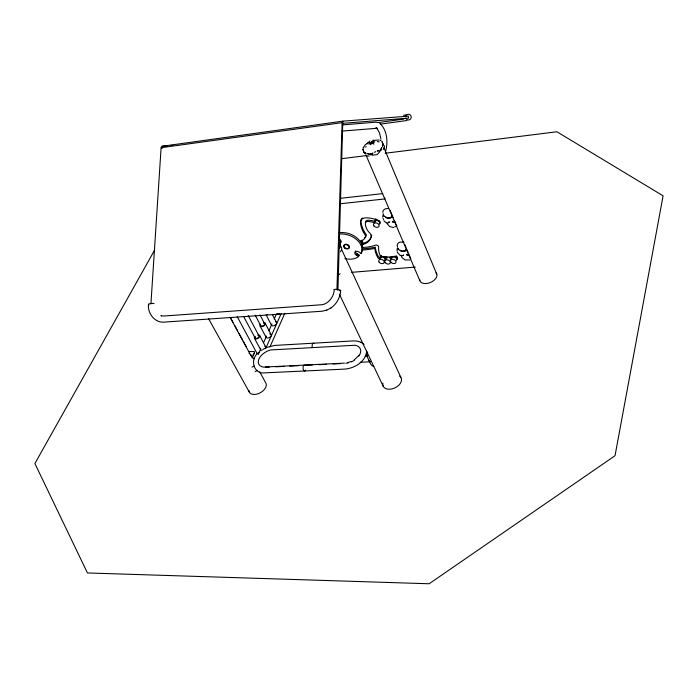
<?xml version="1.0" encoding="UTF-8"?>
<svg xmlns="http://www.w3.org/2000/svg" width="698" height="698" viewBox="0 0 698 698"><rect width="100%" height="100%" fill="white"/><g stroke="black" fill="none" stroke-linecap="round" stroke-linejoin="round"><path stroke-width="1.05" d="M370.961 153.935L370.368 154.947M339.673 244.789L340.319 245.356M336.933 289.783L342.116 122.647L161.107 147.714L150.916 304.031M337.937 290.246L342.805 121.155L161.962 146.292L162.224 148.308L161.107 147.714M365.883 222.217L366.005 221.1A3.542 2.53 22 0 1 368.649 220.228A31.105 21.917 21.7 0 1 375.219 221.441M366.659 351.181C365.717 361.669 354.645 368.291 344.96 369.094L265.38 372.828C253.008 374.809 249.334 358.135 259.194 352.176M400.102 250.285C402.144 252.92 410.45 249.57 401.437 251.123L398.427 249.395L397.72 247.903A6.195 4.371 20.3 0 0 397.302 251.271M334.211 289.504C334.098 297.06 327.894 304.52 321.028 304.79L163.882 316.011L160.88 315.766L161.351 315.81M340.65 290.516C340.258 297.427 336.654 304.005 330.965 307.958M252.833 355.16L254.325 353.232L254.43 351.6L248.837 351.504M370.682 144.739L371.528 141.912L372.828 141.24M370.751 144.076L371.868 141.572M367.148 353.153L367.61 352.176L366.912 354.444L367.165 356.608L370.708 364.182L372.174 365.883L373.858 366.302M385.514 151.614C388.254 142.313 387.277 129.959 379.651 123.171M392.546 216.066L392.285 215.464L392.546 216.066L391.229 217.523L387.137 217.994L383.734 215.857M371.493 235.366L371.641 234.982A7.312 5.174 22.1 0 1 371.458 236.421A18.227 12.904 22.5 0 1 363.091 243.34L362.288 243.497L362.506 244.047M355.457 250.948A2.871 1.998 22.1 0 0 357.315 253.889L359.13 255.084L358.554 256.506L356.739 255.32A2.871 1.998 22.1 0 1 354.994 252.144A2.871 1.998 22.1 0 1 358.964 251.987L361.075 253.365L362.262 250.704A16.787 11.735 22.6 0 0 356.233 237.372A16.787 11.735 22.6 0 0 339.149 232.844M356.739 255.32L357.315 253.889M406.114 249.753L405.486 250.704L405.224 250.198L406.402 249.596M364.714 152.766L364.478 153.316L364.147 152.426M339.472 248.392L340.013 247.144L339.49 248.392M269.908 346.985L284.793 313.323M265.772 348.285L281.172 313.646M258.269 354.497L260.485 349.558M263.582 342.639L266.243 336.715M268.896 330.791L271.993 323.872M274.209 318.934L276.417 313.995M252.135 358.083L254.325 353.232M379.869 151.641L377.086 154.668L372.243 155.131M367.096 143.971L369.861 140.979M361.075 253.365L361.686 252.126A16.804 11.735 22.6 0 0 356.469 239.466A16.804 11.735 22.6 0 0 340.502 234.013M380.454 150.192L381.823 147.54L379.948 151.161M363.597 147.261L363.065 148.212L365.124 144.931L367.89 142.758M365.639 147.261L366.101 146.432M154.694 249.98L34.9 463.551L87.433 572.953L429.139 583.764L615.034 455.724L663.1 195.824L556.917 131.765L385.104 153.263M391.124 212.724L390.854 212.035M359.086 355.308L354.279 359.828M257.562 370.28L255.215 371.615M383.289 149.477L384.354 147.653L384.362 145.62M340.493 251.699L341.654 249.709L341.497 246.822M340.345 245.408L340.607 246.385M383.028 143.989L381.963 141.546L383.289 144.826L382.757 144.617M358.545 255.625L359.13 255.084M358.554 256.506L357.969 257.047A16.804 11.735 22.6 0 1 344.847 258.574M371.606 153.848L370.839 154.537L367.148 153.534L370.812 154.537M370.961 154.467L372.906 153.08L370.882 154.502L371.999 154.851M368.876 144.172L371.205 142.601L373.884 144.111M380.515 150.253L377.33 151.056L381.326 150.114L381.003 149.389M254.325 366.066L251.934 367.131M369.033 142.898L371.179 142.601L369.416 143.648M262.675 349.541L266.523 347.473L274.619 345.423L353.214 340.921C356.704 340.833 360.438 341.444 363.135 343.826M148.456 304.433C147.54 313.315 154.642 322.895 164.074 322.127L321.961 311.229L326.795 310.113M326.498 310.27L331.184 307.844M374.303 152.321L375.821 151.641M391.857 216.528L390.959 216.999L391.526 217.191C390.688 218.692 387.233 218.622 385.776 217.148M389.074 222.453L389.676 222.182L388.847 221.833C389.693 222.81 386.692 223.648 386.657 222.392M403.313 255.416C404.412 253.749 402.493 256.768 400.975 255.643L400.896 255.267M373.037 140.481L378.935 139.966M347.84 362.62L351.155 361.494M369.163 155.977L367.113 156.099M396.324 226.414L394.719 226.771M407.353 255.075L406.664 254.299C406 255.407 410.59 255.939 408.854 254.151M409.761 259.953L405.154 259.953L401.725 257.405M361.782 244.728L362.585 244.57A18.244 12.904 22.5 0 0 370.961 237.652A7.312 5.174 22.1 0 0 368.64 231.867L368.186 231.3A18.471 13.201 21.4 0 1 365.377 223.447L365.499 222.33A3.542 2.53 22 0 1 368.143 221.458A31.131 21.908 21.7 0 1 374.713 222.671M403.453 115.283L406.175 114.865M345.772 363.283L348.232 362.916M406.864 120.51L380.34 124.157M403.915 119.061L379.031 122.473M373.945 141.93L371.223 142.567L374.8 141.956M341.88 158.664L366.738 155.558M340.554 198.276L382.792 193.616M340.554 203.737L384.938 198.93M161.962 146.292L167.389 145.803M170.644 145.516L172.816 145.324M342.081 131.102L377.182 128.258L375.995 127.682L377.348 128.807L376.99 128.327L379.476 132.864L380.96 139.225M342.352 124.925L375.969 122.176L378.464 122.604M351.687 272.342L415.249 267.09M342.805 121.155L408.304 116.156L408.539 118.11L343.076 123.319L342.116 122.647M365.281 356.085L367.453 355.971M360.133 362.297L369.923 361.817M265.371 367.008L344.428 363.126M269.254 367.122L263.181 367.104A12.442 7.573 -28.4 0 1 258.967 358.929A12.442 7.573 -28.4 0 1 270.737 349.942L354.985 345.257A12.8 8.044 -26 0 1 358.92 355.98M275.727 366.808L284.374 366.38M289.775 366.118L298.412 365.691M312.468 365.002L304.668 365.185A2.949 1.361 87.3 0 0 303.15 366.843A2.949 1.361 87.3 0 0 303.77 370.49A2.949 1.361 87.3 0 0 305.506 370.088M318.969 364.679L326.542 364.312M333.042 363.99L340.615 363.623M362.288 248.82L362.48 248.811A83.699 60.822 23.9 0 0 375.288 247.162L375.323 247.493A35.554 25.119 20.1 0 0 378.246 256.297A2.155 1.509 21.2 0 0 379.415 257.326L380.89 257.789M388.201 208.493L385.636 208.763A6.308 4.554 21.3 0 0 382.836 212.462M395.338 222.592L392.32 221.912L392.459 221.257L393.175 222.051M393.794 227.565L389.737 226.606L386.884 223.447M370.882 361.581L369.731 361.398L368.98 360.273M369.975 142.392L373.221 143.614M373.037 140.246L374.241 140.446M404.107 242.18L399.998 242.119A6.212 4.397 20.4 0 0 397.467 246.865M377.26 141.45L379.189 141.964M251.751 356.853L254.22 358.833M380.41 259.028L378.927 258.574A2.155 1.509 21.2 0 1 377.766 257.545A35.589 25.119 20.1 0 1 374.835 248.732L374.8 248.401A83.777 60.822 23.9 0 1 361.983 250.041M371.118 153.752L372.121 154.075M251.498 355.23L250.87 354.854M380 140.289L381.064 140.717M339.211 245.879L340.013 246.202M400.102 255.372L397.302 252.275M385.837 222.461L383.856 220.734M360.918 342.264L361.355 342.578M363.536 344.105L364.016 344.454M249.038 353.249L249.622 353.781M405.512 246.315L405.852 247.136M398.2 249.125L397.851 248.279M383.848 215.996L383.507 215.15M208.501 318.55L249.64 392.669M383.115 213.719L383.377 214.801A6.291 4.528 21.3 0 0 382.713 217.052M230.427 317.686L232.984 322.389M234.511 325.207L237.582 330.852M239.109 333.679L242.171 339.324M243.192 341.2L246.254 346.845M230.305 317.616L251.516 356.713M259.796 371.973L265.493 382.46A9.449 5.854 -29.3 0 1 260.171 392.843A9.449 5.854 -29.3 0 1 248.985 391.281L248.933 390.4M237.259 316.761L257.257 353.886M243.855 316.892L255.136 337.972M254.508 338.347L260.59 349.715M259.577 335.406L265.624 346.784M248.235 315.644L258.949 335.782M255.18 315.164L260.729 325.678M260.11 326.053L266.113 337.396M259.988 314.903L264.516 323.514M265.135 323.139L271.094 334.499M266.113 314.911L271.531 325.294M396.822 225.908L396.429 225.122M272.552 314.868L276.469 322.424M410.817 258.609L409.482 255.608M339.403 294.207L383.385 386.613M394.963 221.737L395.173 222.208M341.828 249.945L400.87 377.348M396.063 224.294L395.714 223.482M406.533 248.732L406.219 247.999M394.326 220.254L394.675 221.074M395.103 222.051L395.522 223.028M408.147 252.51L406.89 249.552M365.857 154.773L419.83 280.666M391.953 214.714L391.578 213.815M392.826 216.746L393.192 217.61M383.865 147.583L436.765 274.122M405.154 245.399L404.84 244.536M390.54 211.154L390.348 210.508M312.329 347.316L312.224 346.862A2.905 1.326 86.8 0 1 312.556 343.809A2.905 1.326 86.8 0 1 314.021 343.591M362.009 245.277L362.166 247.458L363.545 247.415A44.053 31.497 22.9 0 0 375.725 245.077A2.173 1.527 21.4 0 1 377.819 245.609A2.173 1.527 21.4 0 1 378.682 247.205A24.002 16.909 20.4 0 0 380.393 255.913A19.937 14.091 21.2 0 0 386.779 257.196M399.675 376.082A9.912 6.491 -25 0 1 394.422 388.105A9.912 6.491 -25 0 1 382.87 383.219M393.995 256.559A19.937 14.091 21.2 0 0 395.077 256.227A2.173 1.518 20.6 0 1 397.328 257.545A2.173 1.518 20.6 0 1 396.734 259.298M392.869 256.829A19.937 14.091 21.2 0 1 389.283 257.248M397.581 257.815A2.164 1.518 20.6 0 1 397.197 258.051M379.607 222.941A2.207 1.579 21.7 0 1 379.346 223.264M379.721 222.112A2.207 1.579 21.7 0 0 378.36 220.612A21.743 15.408 21.8 0 0 366.022 217.82A7.617 5.436 22.1 0 0 360.456 222.671A36.156 25.905 20.9 0 0 365.865 236.081A13.655 9.659 22.6 0 1 360.491 241.281M361.512 218.971A7.608 5.436 22.1 0 0 360.962 221.441A36.121 25.905 20.9 0 0 366.371 234.851A13.646 9.659 22.6 0 1 365.639 236.535M361.887 218.448A7.608 5.436 22.1 0 1 362.349 217.985M365.098 237.303A13.646 9.659 22.6 0 1 364.461 238.001M436.006 272.892A9.083 5.497 -22.5 0 1 430.073 282.638A9.083 5.497 -22.5 0 1 419.681 279.209M371.964 153.979A9.72 5.069 -23.2 0 1 370.42 154.188M405.686 116.749A2.862 2.766 -87.1 0 1 409.717 114.594A2.862 2.766 -87.1 0 1 410.284 119.245A2.862 2.766 -87.1 0 1 405.87 118.232M148.971 304.817A3.062 0.82 -3 0 1 149.8 303.63A3.062 0.82 -3 0 1 154.04 303.656M334.272 289.653A3.272 0.506 8.6 0 1 336.244 289.356A3.272 0.506 8.6 0 1 340.188 290.15A3.272 0.506 8.6 0 1 339.577 290.708M340.083 273.703A4.485 2.949 26.1 0 1 338.722 274.619M383.673 219.521A6.291 4.528 21.3 0 1 382.993 218.299M401.769 256.471A6.186 4.354 20.1 0 1 401.114 255.294M384.938 198.476A2.844 1.152 83.9 0 1 384.458 197.342M338.818 239.493A2.879 2.015 23 0 1 340.807 241.665A2.879 2.015 23 0 1 339.403 243.454M339.019 239.013A2.879 2.015 23 0 1 341.008 241.185A2.879 2.015 23 0 1 339.603 242.983M345.231 247.877A2.871 2.007 22.6 0 1 344.585 244.588A2.871 2.007 22.6 0 1 348.817 245.487A2.871 2.007 22.6 0 1 347.997 248.471M346.609 248.453A2.871 2.007 22.6 0 1 345.894 248.226M374.739 222.488A2.94 2.103 21.7 0 1 376.065 220.106A2.94 2.103 21.7 0 1 379.651 221.301A2.94 2.103 21.7 0 1 379.564 224.093M375.672 221.022A2.207 1.579 21.7 0 1 376.048 220.777M377.042 220.585A2.207 1.579 21.7 0 1 378.15 220.856M378.639 221.144A2.207 1.579 21.7 0 1 379.058 221.502M379.354 221.912A2.207 1.579 21.7 0 1 379.529 222.348M375.472 220.865A2.94 2.103 21.7 0 1 375.908 218.788M387.041 258.138A2.879 2.015 20.8 0 1 386.544 256.498M391.561 256.515A2.879 2.015 20.8 0 1 391.901 257.056M385.994 259.228A2.888 2.015 20.8 0 1 387.765 256.908A2.888 2.015 20.8 0 1 391.29 258.879M389.353 257.71A2.164 1.509 20.8 0 1 389.842 257.99M390.54 258.731A2.164 1.509 20.8 0 1 390.697 259.159M390.897 256.611A2.164 1.509 20.8 0 1 391.264 258.216M385.846 256.637A2.879 2.015 21.1 0 1 384.877 258.888M380.654 257.178A2.879 2.015 21.1 0 1 380.707 255.59M385.069 260.014A2.879 2.015 21.1 0 1 384.668 260.389M379.948 258.801A2.879 2.015 21.1 0 1 382.408 256.515A2.879 2.015 21.1 0 1 385.305 259.543M380.619 257.736A2.164 1.509 21.1 0 1 380.864 257.422M381.23 257.187A2.164 1.509 21.1 0 1 383.289 257.283M383.769 257.562A2.164 1.509 21.1 0 1 384.633 258.722M385.13 256.585A2.155 1.509 21.1 0 1 384.956 258.112M381.361 257.222A2.155 1.509 21.1 0 1 381.536 255.704M391.639 258.74A2.888 2.024 20.6 0 1 392.974 256.48A2.888 2.024 20.6 0 1 396.499 257.667A2.888 2.024 20.6 0 1 396.385 260.328M392.948 257.117A2.173 1.518 20.6 0 1 393.41 256.977M393.934 256.951A2.173 1.518 20.6 0 1 395.024 257.222M395.504 257.492A2.173 1.518 20.6 0 1 395.906 257.85M396.202 258.243A2.173 1.518 20.6 0 1 396.368 258.661M396.159 255.765A2.164 1.518 20.6 0 1 396.918 257.728M361.904 240.138A16.743 11.735 22.7 0 1 363.135 244.265M360.883 240.731A16.761 11.735 22.7 0 1 362.445 244.858M275.658 321.918A2.862 1.693 -27.7 0 1 276.338 324.003A2.862 1.693 -27.7 0 1 273.162 325.853A2.862 1.693 -27.7 0 1 271.382 324.404M267.7 314.458A2.879 1.684 -27.6 0 1 266.435 314.475M263.46 323.069A2.181 1.283 -28 0 1 264.525 324.465A2.181 1.283 -28 0 1 262.116 326.097A2.181 1.283 -28 0 1 260.633 324.998M263.713 322.563A2.905 1.71 -28 0 1 264.978 324.745A2.905 1.71 -28 0 1 261.122 326.612A2.905 1.71 -28 0 1 260.537 324.099M269.681 333.914A2.888 1.719 -28 0 1 271.051 335.939A2.888 1.719 -28 0 1 267.526 337.989A2.888 1.719 -28 0 1 266.156 335.965M258.147 334.813A2.932 1.745 -28.3 0 1 259.412 337.047A2.932 1.745 -28.3 0 1 255.52 338.923A2.932 1.745 -28.3 0 1 254.945 336.357M258.705 335.537A2.199 1.309 -28.3 0 1 258.487 337.413A2.199 1.309 -28.3 0 1 255.878 338.408A2.199 1.309 -28.3 0 1 255.198 336.872M257.894 335.328A2.199 1.309 -28.3 0 1 258.339 335.38M264.804 346.252A2.914 1.754 -28.4 0 1 265.214 348.782M262.012 350.326A2.914 1.754 -28.4 0 1 260.651 348.25M279.619 313.664A2.836 1.666 -27.3 0 1 277.193 313.699M354.348 360.264A12.8 8.044 -26 0 1 351.382 361.861M382.905 145.175L382.443 146.248L382.897 145.167M365.865 153.132L364.862 152.81L365.857 153.15M339.943 244.012L339.228 242.686L340.319 245.338L339.943 244.012M364.016 152.356L362.925 149.355L364.016 152.356M344.472 247.903A2.879 2.007 22.6 0 0 349.122 247.956A2.879 2.007 22.6 0 0 345.807 244.693A2.879 2.007 22.6 0 0 344.472 247.903M373.91 225.908A2.949 2.103 21.7 0 0 378.831 226.562A2.949 2.103 21.7 0 0 376.1 222.924A2.949 2.103 21.7 0 0 373.91 225.908M385.2 262.649A2.888 2.015 20.8 0 0 390.034 263.329A2.888 2.015 20.8 0 0 387.381 259.822A2.888 2.015 20.8 0 0 385.2 262.649M379.145 262.221A2.888 2.015 21.1 0 0 383.961 262.893A2.888 2.015 21.1 0 0 381.3 259.394A2.888 2.015 21.1 0 0 379.145 262.221M390.863 262.169A2.897 2.024 20.6 0 0 395.714 262.849A2.897 2.024 20.6 0 0 393.053 259.333A2.897 2.024 20.6 0 0 390.863 262.169"/></g></svg>
